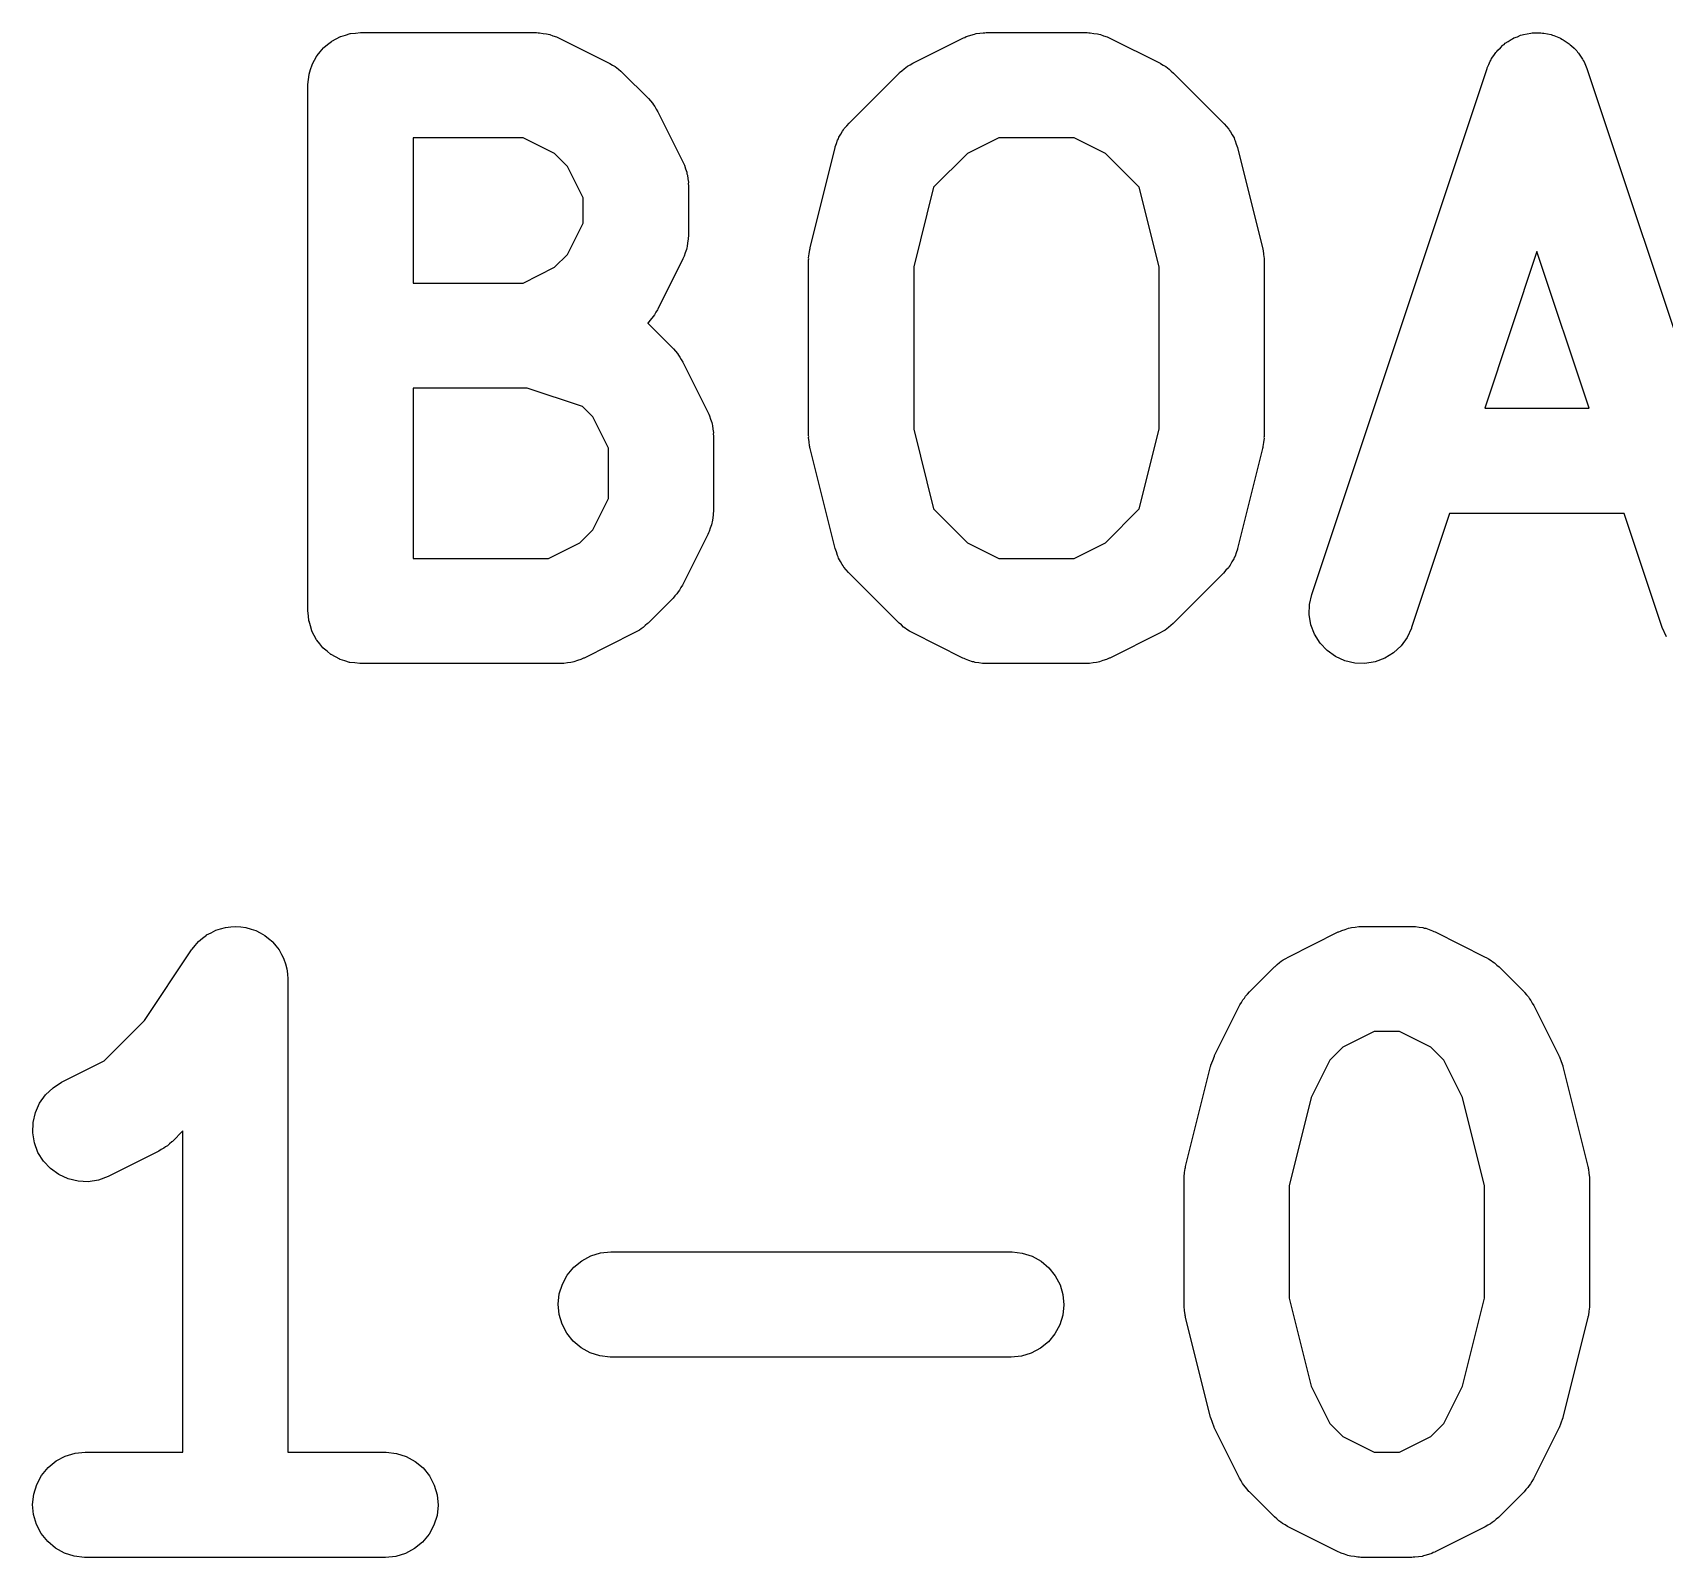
# Model space of a CAD drawing. Extents: x 0.18 to 6.66, y 0.19 to 4.01.
# Drawn here: x 6.0818 to 6.2651, y 0.1922 to 0.3634 of the extents above; entities that cross this region are included whole.
import ezdxf

# ---------------------------------------------------------------- set-up
doc = ezdxf.new("R2010")
doc.units = 0
doc.header["$MEASUREMENT"] = 0
doc.layers.add('BLACK', color=7, linetype='CONTINUOUS')

msp = doc.modelspace()

# ---------------------------------------------------------------- linework, layer by layer
at = {"layer": 'BLACK', "linetype": 'CONTINUOUS'}
for p, q in [((6.11585, 0.362736), (6.11634, 0.362996)), ((6.11634, 0.362996), (6.11636, 0.363002)), ((6.11636, 0.363002), (6.11638, 0.363012)), ((6.11638, 0.363012), (6.11691, 0.363169)), ((6.11691, 0.363169), (6.11744, 0.36333)), ((6.11744, 0.36333), (6.11746, 0.363332)), ((6.11746, 0.363332), (6.11748, 0.363337)), ((6.11748, 0.363337), (6.11803, 0.363388)), ((6.11803, 0.363388), (6.11859, 0.363442)), ((6.11859, 0.363442), (6.13827, 0.363442)), ((6.13827, 0.363442), (6.13836, 0.363441)), ((6.13836, 0.363441), (6.13853, 0.363422)), ((6.13853, 0.363422), (6.1387, 0.363426)), ((6.1387, 0.363426), (6.1391, 0.363358)), ((6.1391, 0.363358), (6.1395, 0.363313)), ((6.1395, 0.363313), (6.13967, 0.36326)), ((6.13967, 0.36326), (6.13984, 0.363231)), ((6.13984, 0.363231), (6.14021, 0.363087)), ((6.14021, 0.363087), (6.1406, 0.362965)), ((6.18649, 0.362915), (6.18664, 0.362996)), ((6.18664, 0.362996), (6.18703, 0.363113)), ((6.18703, 0.363113), (6.18741, 0.363252)), ((6.18741, 0.363252), (6.18758, 0.363279)), ((6.18758, 0.363279), (6.18774, 0.36333)), ((6.18774, 0.36333), (6.18815, 0.363369)), ((6.18815, 0.363369), (6.18855, 0.363432)), ((6.18855, 0.363432), (6.18872, 0.363425)), ((6.18872, 0.363425), (6.18889, 0.363442)), ((6.18889, 0.363442), (6.20014, 0.363442)), ((6.20014, 0.363442), (6.20022, 0.363441)), ((6.20022, 0.363441), (6.2004, 0.363422)), ((6.2004, 0.363422), (6.20057, 0.363426)), ((6.20057, 0.363426), (6.20097, 0.363358)), ((6.20097, 0.363358), (6.20137, 0.363313)), ((6.20137, 0.363313), (6.20153, 0.36326)), ((6.20153, 0.36326), (6.20171, 0.363231)), ((6.20171, 0.363231), (6.20208, 0.363087)), ((6.20208, 0.363087), (6.20247, 0.362965)), ((6.24817, 0.362846), (6.24856, 0.362988)), ((6.24856, 0.362988), (6.24893, 0.363152)), ((6.24893, 0.363152), (6.2491, 0.363188)), ((6.2491, 0.363188), (6.24925, 0.363247)), ((6.24925, 0.363247), (6.24966, 0.363312)), ((6.24966, 0.363312), (6.25006, 0.3634)), ((6.25006, 0.3634), (6.25023, 0.363404)), ((6.25023, 0.363404), (6.25039, 0.363431)), ((6.25039, 0.363431), (6.2508, 0.363416)), ((6.2508, 0.363416), (6.25121, 0.363425)), ((6.25121, 0.363425), (6.25137, 0.363396)), ((6.25137, 0.363396), (6.25154, 0.36339)), ((6.25154, 0.36339), (6.25194, 0.363296)), ((6.25194, 0.363296), (6.25234, 0.363226)), ((6.25234, 0.363226), (6.2525, 0.363165)), ((6.2525, 0.363165), (6.25267, 0.363126)), ((6.25267, 0.363126), (6.25304, 0.362957)), ((6.11372, 0.360873), (6.11407, 0.361299)), ((6.11407, 0.361299), (6.11443, 0.361727)), ((6.11443, 0.361727), (6.11444, 0.36174)), ((6.11444, 0.36174), (6.11446, 0.361756)), ((6.11446, 0.361756), (6.11489, 0.362104)), ((6.11489, 0.362104), (6.11532, 0.362455)), ((6.11532, 0.362455), (6.11534, 0.362465)), ((6.11534, 0.362465), (6.11535, 0.362478)), ((6.11535, 0.362478), (6.11585, 0.362736)), ((6.1406, 0.362965), (6.14075, 0.362881)), ((6.14075, 0.362881), (6.14091, 0.362819)), ((6.14091, 0.362819), (6.14654, 0.360006)), ((6.18063, 0.360006), (6.18625, 0.362819)), ((6.18625, 0.362819), (6.18632, 0.362855)), ((6.18632, 0.362855), (6.18649, 0.362915)), ((6.20247, 0.362965), (6.20262, 0.362881)), ((6.20262, 0.362881), (6.20278, 0.362819)), ((6.20278, 0.362819), (6.20841, 0.360006)), ((6.24591, 0.360858), (6.24613, 0.361202)), ((6.24613, 0.361202), (6.24625, 0.361324)), ((6.24625, 0.361324), (6.24635, 0.36146)), ((6.24635, 0.36146), (6.24665, 0.361737)), ((6.24665, 0.361737), (6.24693, 0.362032)), ((6.24693, 0.362032), (6.24707, 0.362128)), ((6.24707, 0.362128), (6.24719, 0.362243)), ((6.24719, 0.362243), (6.24754, 0.362457)), ((6.24754, 0.362457), (6.24788, 0.36269)), ((6.24788, 0.36269), (6.24803, 0.362758)), ((6.24803, 0.362758), (6.24817, 0.362846)), ((6.25304, 0.362957), (6.25342, 0.362809)), ((6.25342, 0.362809), (6.25356, 0.362719)), ((6.25356, 0.362719), (6.25372, 0.362649)), ((6.25372, 0.362649), (6.25405, 0.362411)), ((6.25405, 0.362411), (6.25439, 0.362192)), ((6.25439, 0.362192), (6.25451, 0.362076)), ((6.25451, 0.362076), (6.25465, 0.361978)), ((6.25465, 0.361978), (6.25493, 0.36168)), ((6.25493, 0.36168), (6.25523, 0.361398)), ((6.25523, 0.361398), (6.25532, 0.36126)), ((6.25532, 0.36126), (6.25544, 0.361137)), ((6.11298, 0.359295), (6.11314, 0.359825)), ((6.11314, 0.359825), (6.11315, 0.359843)), ((6.11315, 0.359843), (6.11316, 0.359863)), ((6.11316, 0.359863), (6.11343, 0.360349)), ((6.11343, 0.360349), (6.11369, 0.360839)), ((6.11369, 0.360839), (6.11371, 0.360855)), ((6.11371, 0.360855), (6.11372, 0.360873)), ((6.14654, 0.360006), (6.14661, 0.359969)), ((6.14661, 0.359969), (6.14689, 0.359789)), ((6.14689, 0.359789), (6.14718, 0.359632)), ((6.14718, 0.359632), (6.14737, 0.359476)), ((6.14737, 0.359476), (6.14758, 0.359342)), ((6.14758, 0.359342), (6.14782, 0.359111)), ((6.17941, 0.359165), (6.17965, 0.359393)), ((6.17965, 0.359393), (6.17986, 0.359524)), ((6.17986, 0.359524), (6.18005, 0.359677)), ((6.18005, 0.359677), (6.18035, 0.35983)), ((6.18035, 0.35983), (6.18063, 0.360006)), ((6.20841, 0.360006), (6.20848, 0.359969)), ((6.20848, 0.359969), (6.20876, 0.359789)), ((6.20876, 0.359789), (6.20905, 0.359632)), ((6.20905, 0.359632), (6.20924, 0.359476)), ((6.20924, 0.359476), (6.20945, 0.359342)), ((6.20945, 0.359342), (6.20968, 0.359111)), ((6.22547, 0.300349), (6.24516, 0.359404)), ((6.24516, 0.359404), (6.24518, 0.359482)), ((6.24518, 0.359482), (6.24535, 0.359852)), ((6.24535, 0.359852), (6.24551, 0.360233)), ((6.24551, 0.360233), (6.2456, 0.360375)), ((6.2456, 0.360375), (6.24567, 0.360528)), ((6.24567, 0.360528), (6.24591, 0.360858)), ((6.25544, 0.361137), (6.25566, 0.36079)), ((6.25566, 0.36079), (6.25589, 0.360457)), ((6.25589, 0.360457), (6.25596, 0.360303)), ((6.25596, 0.360303), (6.25605, 0.360159)), ((6.25605, 0.360159), (6.2562, 0.359777)), ((6.2562, 0.359777), (6.25636, 0.359404)), ((6.25636, 0.359404), (6.27605, 0.300349)), ((6.11268, 0.357619), (6.11275, 0.358172)), ((6.11268, 0.357579), (6.11268, 0.357619)), ((6.11268, 0.357578), (6.11268, 0.357579)), ((6.11268, 0.357576), (6.11268, 0.357578)), ((6.11268, 0.357537), (6.11268, 0.357576)), ((6.11268, 0.298481), (6.11268, 0.357537)), ((6.11275, 0.358172), (6.1128, 0.358724)), ((6.1128, 0.358724), (6.11281, 0.358744)), ((6.11281, 0.358764), (6.11298, 0.359295)), ((6.11281, 0.358744), (6.11281, 0.358764)), ((6.14782, 0.359111), (6.14807, 0.3589)), ((6.14807, 0.3589), (6.15089, 0.356088)), ((6.17347, 0.353276), (6.17909, 0.3589)), ((6.17909, 0.3589), (6.17915, 0.358958)), ((6.17915, 0.358958), (6.17941, 0.359165)), ((6.20968, 0.359111), (6.20994, 0.3589)), ((6.20994, 0.3589), (6.21556, 0.353276)), ((6.15089, 0.356088), (6.15094, 0.356029)), ((6.15094, 0.356029), (6.15115, 0.35577)), ((6.15115, 0.35577), (6.15138, 0.355529)), ((6.15138, 0.355529), (6.15151, 0.355321)), ((6.15151, 0.355321), (6.15166, 0.355129)), ((6.15166, 0.355129), (6.15182, 0.354834)), ((6.15182, 0.354834), (6.15199, 0.354553)), ((6.15199, 0.354553), (6.1548, 0.348929)), ((6.17234, 0.351692), (6.17255, 0.352033)), ((6.17255, 0.352033), (6.17274, 0.352385)), ((6.17274, 0.352385), (6.17285, 0.352523)), ((6.17285, 0.352523), (6.17294, 0.352674)), ((6.17294, 0.352674), (6.17321, 0.352967)), ((6.17321, 0.352967), (6.17347, 0.353276)), ((6.21556, 0.353276), (6.21562, 0.353217)), ((6.21562, 0.353217), (6.21587, 0.352905)), ((6.21587, 0.352905), (6.21614, 0.352608)), ((6.21614, 0.352608), (6.21623, 0.352455)), ((6.21623, 0.352455), (6.21634, 0.352316)), ((6.21634, 0.352316), (6.21653, 0.351962)), ((6.12449, 0.351631), (6.12449, 0.335321)), ((6.13688, 0.351631), (6.12449, 0.351631)), ((6.1404, 0.349871), (6.13688, 0.351631)), ((6.1691, 0.339284), (6.17191, 0.350532)), ((6.17191, 0.350532), (6.17193, 0.350612)), ((6.17193, 0.350612), (6.17207, 0.350986)), ((6.17207, 0.350986), (6.17219, 0.35137)), ((6.17219, 0.35137), (6.17228, 0.351526)), ((6.17228, 0.351526), (6.17234, 0.351692)), ((6.19029, 0.351631), (6.18677, 0.349871)), ((6.19875, 0.351631), (6.19029, 0.351631)), ((6.20227, 0.349871), (6.19875, 0.351631)), ((6.21653, 0.351962), (6.21673, 0.351618)), ((6.21673, 0.351618), (6.21679, 0.351451)), ((6.21679, 0.351451), (6.21687, 0.351293)), ((6.21687, 0.351293), (6.21698, 0.350909)), ((6.21698, 0.350909), (6.21712, 0.350532)), ((6.21712, 0.350532), (6.21993, 0.339284)), ((6.14186, 0.348414), (6.1404, 0.349871)), ((6.14362, 0.344894), (6.14186, 0.348414)), ((6.1548, 0.348929), (6.15484, 0.348855)), ((6.15484, 0.348855), (6.1549, 0.348692)), ((6.1549, 0.348692), (6.15498, 0.348538)), ((6.15498, 0.348538), (6.1551, 0.348152)), ((6.18677, 0.349871), (6.18298, 0.346081)), ((6.20606, 0.346081), (6.20227, 0.349871)), ((6.1551, 0.348152), (6.15524, 0.347773)), ((6.15524, 0.347773), (6.15526, 0.347601)), ((6.15526, 0.347601), (6.15531, 0.347435)), ((6.15531, 0.347435), (6.15535, 0.347033)), ((6.15535, 0.347033), (6.15542, 0.346635)), ((6.15542, 0.346635), (6.15541, 0.346461)), ((6.14362, 0.342058), (6.14362, 0.344894)), ((6.15541, 0.346461), (6.15543, 0.346288)), ((6.15543, 0.346288), (6.15543, 0.340664)), ((6.18298, 0.346081), (6.18074, 0.337125)), ((6.2083, 0.337125), (6.20606, 0.346081)), ((6.14186, 0.338538), (6.14362, 0.342058)), ((6.15525, 0.33927), (6.15522, 0.339099)), ((6.1553, 0.339436), (6.15525, 0.33927)), ((6.15534, 0.339837), (6.1553, 0.339436)), ((6.15541, 0.340235), (6.15534, 0.339837)), ((6.15543, 0.340581), (6.15541, 0.340409)), ((6.15541, 0.340409), (6.15541, 0.340235)), ((6.15543, 0.340664), (6.15543, 0.340581)), ((6.16905, 0.339079), (6.16909, 0.33918)), ((6.16909, 0.33918), (6.1691, 0.339284)), ((6.21993, 0.339284), (6.21995, 0.339204)), ((6.21995, 0.339204), (6.21996, 0.339099)), ((6.1404, 0.337081), (6.14186, 0.338538)), ((6.1548, 0.338023), (6.15199, 0.332398)), ((6.15487, 0.338185), (6.1548, 0.338023)), ((6.15495, 0.338337), (6.15487, 0.338185)), ((6.15507, 0.338722), (6.15495, 0.338337)), ((6.15522, 0.339099), (6.15507, 0.338722)), ((6.16893, 0.338144), (6.169, 0.33861)), ((6.16894, 0.338039), (6.16893, 0.338144)), ((6.16893, 0.337934), (6.16894, 0.338039)), ((6.16893, 0.337852), (6.16893, 0.337934)), ((6.16893, 0.318166), (6.16893, 0.337852)), ((6.169, 0.33861), (6.16905, 0.339079)), ((6.21996, 0.339099), (6.21999, 0.338999)), ((6.21999, 0.338999), (6.22004, 0.338529)), ((6.22004, 0.338529), (6.2201, 0.338061)), ((6.2201, 0.338061), (6.2201, 0.337956)), ((6.2201, 0.337956), (6.22011, 0.337852)), ((6.22011, 0.337852), (6.22011, 0.318166)), ((6.25076, 0.338862), (6.24489, 0.32126)), ((6.25663, 0.32126), (6.25076, 0.338862)), ((6.13688, 0.335321), (6.1404, 0.337081)), ((6.18074, 0.337125), (6.18074, 0.318893)), ((6.2083, 0.318893), (6.2083, 0.337125)), ((6.12449, 0.335321), (6.13688, 0.335321)), ((6.15177, 0.332047), (6.15162, 0.331754)), ((6.15195, 0.332325), (6.15177, 0.332047)), ((6.15199, 0.332398), (6.15195, 0.332325)), ((6.15089, 0.330864), (6.15084, 0.330817)), ((6.15084, 0.330817), (6.15089, 0.330779)), ((6.1511, 0.33112), (6.15089, 0.330864)), ((6.15089, 0.330779), (6.1537, 0.327967)), ((6.15133, 0.331358), (6.1511, 0.33112)), ((6.15146, 0.331564), (6.15133, 0.331358)), ((6.15162, 0.331754), (6.15146, 0.331564)), ((6.1537, 0.327967), (6.15376, 0.327908)), ((6.15376, 0.327908), (6.15396, 0.327649)), ((6.15396, 0.327649), (6.15419, 0.327407)), ((6.15419, 0.327407), (6.15432, 0.327199)), ((6.15432, 0.327199), (6.15447, 0.327007)), ((6.15447, 0.327007), (6.15463, 0.326713)), ((6.15463, 0.326713), (6.1548, 0.326432)), ((6.1548, 0.326432), (6.15762, 0.320807)), ((6.12449, 0.32351), (6.12449, 0.304387)), ((6.13731, 0.32351), (6.12449, 0.32351)), ((6.14352, 0.321441), (6.13731, 0.32351)), ((6.14467, 0.320293), (6.14352, 0.321441)), ((6.24489, 0.32126), (6.25663, 0.32126)), ((6.14643, 0.316772), (6.14467, 0.320293)), ((6.15762, 0.320807), (6.15765, 0.320734)), ((6.15765, 0.320734), (6.15771, 0.320571)), ((6.15771, 0.320571), (6.15779, 0.320417)), ((6.15779, 0.320417), (6.15791, 0.32003)), ((6.15791, 0.32003), (6.15805, 0.319652)), ((6.15805, 0.319652), (6.15808, 0.31948)), ((6.15808, 0.31948), (6.15813, 0.319314)), ((6.15813, 0.319314), (6.15817, 0.318912)), ((6.15817, 0.318912), (6.15823, 0.318513)), ((6.15823, 0.318513), (6.15822, 0.31834)), ((6.15822, 0.31834), (6.15824, 0.318166)), ((6.15824, 0.318166), (6.15824, 0.30973)), ((6.16894, 0.318062), (6.16893, 0.318166)), ((6.16893, 0.317957), (6.16894, 0.318062)), ((6.16899, 0.317489), (6.16893, 0.317957)), ((6.16904, 0.317019), (6.16899, 0.317489)), ((6.18074, 0.318893), (6.18298, 0.309937)), ((6.20606, 0.309937), (6.2083, 0.318893)), ((6.22003, 0.317408), (6.21998, 0.316939)), ((6.2201, 0.317874), (6.22003, 0.317408)), ((6.22011, 0.318084), (6.22009, 0.317979)), ((6.22009, 0.317979), (6.2201, 0.317874)), ((6.22011, 0.318166), (6.22011, 0.318084)), ((6.14643, 0.311124), (6.14643, 0.316772)), ((6.16907, 0.316919), (6.16904, 0.317019)), ((6.16908, 0.316814), (6.16907, 0.316919)), ((6.1691, 0.316734), (6.16908, 0.316814)), ((6.17191, 0.305486), (6.1691, 0.316734)), ((6.21993, 0.316734), (6.21712, 0.305486)), ((6.21995, 0.316838), (6.21993, 0.316734)), ((6.21998, 0.316939), (6.21995, 0.316838)), ((6.14467, 0.307604), (6.14643, 0.311124)), ((6.18298, 0.309937), (6.18677, 0.306147)), ((6.20227, 0.306147), (6.20606, 0.309937)), ((6.15803, 0.308165), (6.15788, 0.307789)), ((6.15806, 0.308336), (6.15803, 0.308165)), ((6.15811, 0.308502), (6.15806, 0.308336)), ((6.15816, 0.308903), (6.15811, 0.308502)), ((6.15822, 0.309301), (6.15816, 0.308903)), ((6.15824, 0.309648), (6.15822, 0.309475)), ((6.15822, 0.309475), (6.15822, 0.309301)), ((6.15824, 0.30973), (6.15824, 0.309648)), ((6.24095, 0.309449), (6.23668, 0.296614)), ((6.26056, 0.309449), (6.24095, 0.309449)), ((6.26484, 0.296614), (6.26056, 0.309449)), ((6.14321, 0.306147), (6.14467, 0.307604)), ((6.15762, 0.307089), (6.1548, 0.301465)), ((6.15768, 0.307251), (6.15762, 0.307089)), ((6.15776, 0.307404), (6.15768, 0.307251)), ((6.15788, 0.307789), (6.15776, 0.307404)), ((6.12449, 0.304387), (6.13969, 0.304387)), ((6.13969, 0.304387), (6.14321, 0.306147)), ((6.17205, 0.305109), (6.17191, 0.305486)), ((6.17216, 0.304725), (6.17205, 0.305109)), ((6.17224, 0.304567), (6.17216, 0.304725)), ((6.1723, 0.3044), (6.17224, 0.304567)), ((6.17251, 0.304056), (6.1723, 0.3044)), ((6.18677, 0.306147), (6.19029, 0.304387)), ((6.19029, 0.304387), (6.19875, 0.304387)), ((6.19875, 0.304387), (6.20227, 0.306147)), ((6.2167, 0.304326), (6.21649, 0.303985)), ((6.21676, 0.304492), (6.2167, 0.304326)), ((6.21684, 0.304648), (6.21676, 0.304492)), ((6.21696, 0.305031), (6.21684, 0.304648)), ((6.2171, 0.305406), (6.21696, 0.305031)), ((6.21712, 0.305486), (6.2171, 0.305406)), ((6.17269, 0.303702), (6.17251, 0.304056)), ((6.1728, 0.303563), (6.17269, 0.303702)), ((6.17289, 0.30341), (6.1728, 0.303563)), ((6.17316, 0.303113), (6.17289, 0.30341)), ((6.17341, 0.302801), (6.17316, 0.303113)), ((6.17347, 0.302742), (6.17341, 0.302801)), ((6.17909, 0.297118), (6.17347, 0.302742)), ((6.21556, 0.302742), (6.20994, 0.297118)), ((6.21582, 0.303051), (6.21556, 0.302742)), ((6.21609, 0.303344), (6.21582, 0.303051)), ((6.21618, 0.303496), (6.21609, 0.303344)), ((6.2163, 0.303633), (6.21618, 0.303496)), ((6.21649, 0.303985), (6.2163, 0.303633)), ((6.15443, 0.300821), (6.15427, 0.30063)), ((6.15459, 0.301113), (6.15443, 0.300821)), ((6.15477, 0.301391), (6.15459, 0.301113)), ((6.1548, 0.301465), (6.15477, 0.301391)), ((6.1537, 0.29993), (6.15089, 0.297118)), ((6.15391, 0.300186), (6.1537, 0.29993)), ((6.15414, 0.300424), (6.15391, 0.300186)), ((6.15427, 0.30063), (6.15414, 0.300424)), ((6.22518, 0.298073), (6.22522, 0.299225)), ((6.22522, 0.299225), (6.22547, 0.300349)), ((6.11274, 0.297928), (6.11268, 0.298481)), ((6.11279, 0.297375), (6.11274, 0.297928)), ((6.11279, 0.297355), (6.11279, 0.297375)), ((6.1128, 0.297334), (6.11279, 0.297355)), ((6.11296, 0.296803), (6.1128, 0.297334)), ((6.15083, 0.29706), (6.15057, 0.296853)), ((6.15089, 0.297118), (6.15083, 0.29706)), ((6.17935, 0.296907), (6.17909, 0.297118)), ((6.20988, 0.29706), (6.20962, 0.296853)), ((6.20994, 0.297118), (6.20988, 0.29706)), ((6.22537, 0.296937), (6.22518, 0.298073)), ((6.11311, 0.296269), (6.11296, 0.296803)), ((6.11312, 0.296251), (6.11311, 0.296269)), ((6.11313, 0.296231), (6.11312, 0.296251)), ((6.11339, 0.295741), (6.11313, 0.296231)), ((6.11365, 0.295248), (6.11339, 0.295741)), ((6.11366, 0.295232), (6.11365, 0.295248)), ((6.11367, 0.295213), (6.11366, 0.295232)), ((6.11402, 0.294783), (6.11367, 0.295213)), ((6.14935, 0.296012), (6.14373, 0.293199)), ((6.14963, 0.296188), (6.14935, 0.296012)), ((6.14993, 0.296341), (6.14963, 0.296188)), ((6.15012, 0.296494), (6.14993, 0.296341)), ((6.15033, 0.296625), (6.15012, 0.296494)), ((6.15057, 0.296853), (6.15033, 0.296625)), ((6.17959, 0.296676), (6.17935, 0.296907)), ((6.17979, 0.296542), (6.17959, 0.296676)), ((6.17998, 0.296386), (6.17979, 0.296542)), ((6.18027, 0.296229), (6.17998, 0.296386)), ((6.18055, 0.296049), (6.18027, 0.296229)), ((6.18063, 0.296012), (6.18055, 0.296049)), ((6.18625, 0.293199), (6.18063, 0.296012)), ((6.20841, 0.296012), (6.20278, 0.293199)), ((6.20869, 0.296188), (6.20841, 0.296012)), ((6.20898, 0.296341), (6.20869, 0.296188)), ((6.20917, 0.296494), (6.20898, 0.296341)), ((6.20938, 0.296625), (6.20917, 0.296494)), ((6.20962, 0.296853), (6.20938, 0.296625)), ((6.22578, 0.295859), (6.22537, 0.296937)), ((6.22639, 0.294881), (6.22578, 0.295859)), ((6.23617, 0.29549), (6.23549, 0.294558)), ((6.23665, 0.296536), (6.23617, 0.29549)), ((6.23668, 0.296614), (6.23665, 0.296536)), ((6.26531, 0.295561), (6.26484, 0.296614)), ((6.11437, 0.29435), (6.11402, 0.294783)), ((6.11438, 0.294336), (6.11437, 0.29435)), ((6.1144, 0.29432), (6.11438, 0.294336)), ((6.11483, 0.293966), (6.1144, 0.29432)), ((6.11525, 0.293609), (6.11483, 0.293966)), ((6.11527, 0.293599), (6.11525, 0.293609)), ((6.11529, 0.293586), (6.11527, 0.293599)), ((6.11578, 0.293321), (6.11529, 0.293586)), ((6.11626, 0.293054), (6.11578, 0.293321)), ((6.22718, 0.29404), (6.22639, 0.294881)), ((6.22812, 0.293369), (6.22718, 0.29404)), ((6.22917, 0.292892), (6.22812, 0.293369)), ((6.23464, 0.293775), (6.23366, 0.293172)), ((6.23549, 0.294558), (6.23464, 0.293775)), ((6.11628, 0.293047), (6.11626, 0.293054)), ((6.1163, 0.293037), (6.11628, 0.293047)), ((6.11683, 0.292873), (6.1163, 0.293037)), ((6.11736, 0.292705), (6.11683, 0.292873)), ((6.11738, 0.292703), (6.11736, 0.292705)), ((6.1174, 0.292697), (6.11738, 0.292703)), ((6.11795, 0.292639), (6.1174, 0.292697)), ((6.11851, 0.292577), (6.11795, 0.292639)), ((6.11855, 0.292576), (6.11851, 0.292577)), ((6.11859, 0.292576), (6.11855, 0.292576)), ((6.11855, 0.292576), (6.11855, 0.292576)), ((6.11855, 0.292576), (6.11855, 0.292576)), ((6.14109, 0.292576), (6.11859, 0.292576)), ((6.14126, 0.292593), (6.14109, 0.292576)), ((6.14143, 0.292586), (6.14126, 0.292593)), ((6.14183, 0.292649), (6.14143, 0.292586)), ((6.14223, 0.292688), (6.14183, 0.292649)), ((6.1424, 0.292739), (6.14223, 0.292688)), ((6.14257, 0.292766), (6.1424, 0.292739)), ((6.14295, 0.292905), (6.14257, 0.292766)), ((6.14334, 0.293022), (6.14295, 0.292905)), ((6.14349, 0.293103), (6.14334, 0.293022)), ((6.14365, 0.293163), (6.14349, 0.293103)), ((6.14373, 0.293199), (6.14365, 0.293163)), ((6.18641, 0.293137), (6.18625, 0.293199)), ((6.18657, 0.293054), (6.18641, 0.293137)), ((6.18695, 0.292931), (6.18657, 0.293054)), ((6.18733, 0.292787), (6.18695, 0.292931)), ((6.1875, 0.292758), (6.18733, 0.292787)), ((6.18766, 0.292705), (6.1875, 0.292758)), ((6.18807, 0.29266), (6.18766, 0.292705)), ((6.18846, 0.292592), (6.18807, 0.29266)), ((6.18864, 0.292596), (6.18846, 0.292592)), ((6.18881, 0.292577), (6.18864, 0.292596)), ((6.18889, 0.292576), (6.18881, 0.292577)), ((6.20014, 0.292576), (6.18889, 0.292576)), ((6.20031, 0.292593), (6.20014, 0.292576)), ((6.20049, 0.292586), (6.20031, 0.292593)), ((6.20089, 0.292649), (6.20049, 0.292586)), ((6.20129, 0.292688), (6.20089, 0.292649)), ((6.20145, 0.292739), (6.20129, 0.292688)), ((6.20163, 0.292766), (6.20145, 0.292739)), ((6.202, 0.292905), (6.20163, 0.292766)), ((6.20239, 0.293022), (6.202, 0.292905)), ((6.20254, 0.293103), (6.20239, 0.293022)), ((6.20271, 0.293163), (6.20254, 0.293103)), ((6.20278, 0.293199), (6.20271, 0.293163)), ((6.23029, 0.292628), (6.22917, 0.292892)), ((6.23144, 0.292587), (6.23029, 0.292628)), ((6.23258, 0.292771), (6.23144, 0.292587)), ((6.23366, 0.293172), (6.23258, 0.292771)), ((6.1013, 0.262089), (6.1018, 0.262348)), ((6.1018, 0.262348), (6.10232, 0.262618)), ((6.10232, 0.262622), (6.10287, 0.262782)), ((6.10232, 0.26262), (6.10232, 0.262622)), ((6.10232, 0.262618), (6.10232, 0.26262)), ((6.10287, 0.262782), (6.10342, 0.262944)), ((6.10342, 0.262944), (6.10343, 0.262944)), ((6.10343, 0.262946), (6.104, 0.262996)), ((6.10343, 0.262944), (6.10343, 0.262946)), ((6.104, 0.262996), (6.10457, 0.263048)), ((6.10457, 0.263048), (6.10458, 0.263048)), ((6.10457, 0.263048), (6.10457, 0.263048)), ((6.10458, 0.263048), (6.10515, 0.262987)), ((6.10515, 0.262987), (6.10572, 0.262928)), ((6.10572, 0.262928), (6.10572, 0.262926)), ((6.10572, 0.262926), (6.10572, 0.262926)), ((6.10572, 0.262926), (6.10629, 0.262751)), ((6.10629, 0.262751), (6.10682, 0.262587)), ((6.10682, 0.262587), (6.10682, 0.262585)), ((6.10682, 0.262585), (6.10682, 0.262583)), ((6.10682, 0.262583), (6.10732, 0.262312)), ((6.10732, 0.262312), (6.10783, 0.262039)), ((6.22281, 0.259613), (6.22843, 0.262425)), ((6.22843, 0.262425), (6.22851, 0.262461)), ((6.22851, 0.262461), (6.22867, 0.262521)), ((6.22867, 0.262521), (6.22882, 0.262603)), ((6.22882, 0.262603), (6.22921, 0.26272)), ((6.22921, 0.26272), (6.22959, 0.262859)), ((6.22959, 0.262859), (6.22976, 0.262886)), ((6.22976, 0.262886), (6.22993, 0.262936)), ((6.22993, 0.262936), (6.23033, 0.262975)), ((6.23033, 0.262975), (6.23073, 0.263038)), ((6.23073, 0.263038), (6.2309, 0.263031)), ((6.2309, 0.263031), (6.23107, 0.263048)), ((6.23107, 0.263048), (6.2367, 0.263048)), ((6.2367, 0.263048), (6.23678, 0.263048)), ((6.23678, 0.263048), (6.23695, 0.263028)), ((6.23695, 0.263028), (6.23713, 0.263033)), ((6.23713, 0.263033), (6.23753, 0.262964)), ((6.23753, 0.262964), (6.23793, 0.262919)), ((6.23793, 0.262919), (6.23809, 0.262867)), ((6.23809, 0.262867), (6.23826, 0.262837)), ((6.23826, 0.262837), (6.23864, 0.262693)), ((6.23864, 0.262693), (6.23902, 0.262571)), ((6.23902, 0.262571), (6.23918, 0.262487)), ((6.23918, 0.262487), (6.23934, 0.262425)), ((6.23934, 0.262425), (6.24496, 0.259613)), ((6.09431, 0.252469), (6.09961, 0.260419)), ((6.09961, 0.260419), (6.09965, 0.260478)), ((6.09965, 0.260479), (6.09966, 0.26048)), ((6.09965, 0.260478), (6.09965, 0.260479)), ((6.09966, 0.260487), (6.10001, 0.260908)), ((6.09966, 0.26048), (6.09966, 0.260487)), ((6.10001, 0.260908), (6.1004, 0.261362)), ((6.1004, 0.261369), (6.10084, 0.261716)), ((6.1004, 0.261365), (6.1004, 0.261369)), ((6.1004, 0.261362), (6.1004, 0.261365)), ((6.10084, 0.261716), (6.10129, 0.262084)), ((6.10129, 0.262084), (6.1013, 0.262087)), ((6.1013, 0.262087), (6.1013, 0.262089)), ((6.10783, 0.262039), (6.10783, 0.262036)), ((6.10783, 0.262036), (6.10784, 0.262034)), ((6.10784, 0.262034), (6.10826, 0.26168)), ((6.10826, 0.26168), (6.10872, 0.261304)), ((6.10872, 0.261304), (6.10872, 0.2613)), ((6.10872, 0.2613), (6.10872, 0.261297)), ((6.10872, 0.261297), (6.10907, 0.260866)), ((6.10907, 0.260866), (6.10945, 0.260411)), ((6.10945, 0.260411), (6.10945, 0.260407)), ((6.10945, 0.260407), (6.10945, 0.260403)), ((6.10945, 0.260403), (6.10971, 0.259906)), ((6.10971, 0.259906), (6.10999, 0.259393)), ((6.10999, 0.259393), (6.10999, 0.259389)), ((6.10999, 0.259389), (6.10999, 0.259385)), ((6.10999, 0.259385), (6.11015, 0.258839)), ((6.11015, 0.258839), (6.11032, 0.25829)), ((6.21846, 0.255694), (6.22127, 0.258507)), ((6.22127, 0.258507), (6.22133, 0.258564)), ((6.22133, 0.258564), (6.22159, 0.258771)), ((6.22159, 0.258771), (6.22183, 0.258999)), ((6.22183, 0.258999), (6.22204, 0.25913)), ((6.22204, 0.25913), (6.22223, 0.259283)), ((6.22223, 0.259283), (6.22253, 0.259436)), ((6.22253, 0.259436), (6.22281, 0.259613)), ((6.24496, 0.259613), (6.24504, 0.259575)), ((6.24504, 0.259575), (6.24532, 0.259395)), ((6.24532, 0.259395), (6.24561, 0.259238)), ((6.24561, 0.259238), (6.2458, 0.259082)), ((6.2458, 0.259082), (6.246, 0.258948)), ((6.246, 0.258948), (6.24624, 0.258717)), ((6.24624, 0.258717), (6.2465, 0.258507)), ((6.2465, 0.258507), (6.24931, 0.255694)), ((6.11032, 0.25829), (6.11032, 0.258285)), ((6.11032, 0.258285), (6.11032, 0.258281)), ((6.11032, 0.258281), (6.11038, 0.257708)), ((6.11038, 0.257708), (6.11043, 0.257143)), ((6.11043, 0.257143), (6.11043, 0.203993)), ((6.21773, 0.254804), (6.21789, 0.254994)), ((6.21789, 0.254994), (6.21802, 0.2552)), ((6.21802, 0.2552), (6.21825, 0.255438)), ((6.21825, 0.255438), (6.21846, 0.255694)), ((6.24931, 0.255694), (6.24937, 0.255636)), ((6.24937, 0.255636), (6.24958, 0.255376)), ((6.24958, 0.255376), (6.2498, 0.255135)), ((6.2498, 0.255135), (6.24993, 0.254927)), ((6.24993, 0.254927), (6.25009, 0.254735)), ((6.21454, 0.248535), (6.21736, 0.25416)), ((6.21736, 0.25416), (6.21739, 0.254233)), ((6.21739, 0.254233), (6.21757, 0.254511)), ((6.21757, 0.254511), (6.21773, 0.254804)), ((6.25009, 0.254735), (6.25024, 0.254441)), ((6.25024, 0.254441), (6.25042, 0.25416)), ((6.25042, 0.25416), (6.25323, 0.248535)), ((6.08978, 0.247936), (6.09431, 0.252469)), ((6.23247, 0.251237), (6.22895, 0.249477)), ((6.2353, 0.251237), (6.23247, 0.251237)), ((6.23882, 0.249477), (6.2353, 0.251237)), ((6.22895, 0.249477), (6.22749, 0.24802)), ((6.24028, 0.24802), (6.23882, 0.249477)), ((6.08501, 0.245552), (6.08978, 0.247936)), ((6.21413, 0.247459), (6.21433, 0.247973)), ((6.21433, 0.247973), (6.21452, 0.248486)), ((6.21452, 0.248486), (6.21453, 0.24851)), ((6.21453, 0.24851), (6.21454, 0.248535)), ((6.22749, 0.24802), (6.2254, 0.243833)), ((6.24238, 0.243833), (6.24028, 0.24802)), ((6.25323, 0.248535), (6.25327, 0.248461)), ((6.25327, 0.248461), (6.25327, 0.248436)), ((6.25327, 0.248436), (6.25329, 0.248412)), ((6.25329, 0.248412), (6.25347, 0.247894)), ((6.25347, 0.247894), (6.25366, 0.247379)), ((6.21128, 0.236078), (6.2141, 0.247327)), ((6.2141, 0.247327), (6.21412, 0.247406)), ((6.21412, 0.247406), (6.21413, 0.247432)), ((6.21413, 0.247432), (6.21413, 0.247459)), ((6.25366, 0.247379), (6.25367, 0.247352)), ((6.25367, 0.247352), (6.25368, 0.247327)), ((6.25368, 0.247327), (6.25649, 0.236078)), ((6.08253, 0.243208), (6.0832, 0.244147)), ((6.0832, 0.244147), (6.08404, 0.244938)), ((6.08404, 0.244938), (6.08501, 0.245552)), ((6.2254, 0.243833), (6.22292, 0.233919)), ((6.24485, 0.233919), (6.24238, 0.243833)), ((6.0818, 0.241034), (6.08206, 0.242157)), ((6.08206, 0.242157), (6.08253, 0.243208)), ((6.08176, 0.239882), (6.0818, 0.241034)), ((6.08195, 0.238745), (6.08176, 0.239882)), ((6.08235, 0.237666), (6.08195, 0.238745)), ((6.0969, 0.238414), (6.09669, 0.238283)), ((6.09714, 0.238641), (6.0969, 0.238414)), ((6.0974, 0.238848), (6.09714, 0.238641)), ((6.09745, 0.238906), (6.0974, 0.238848)), ((6.09862, 0.240074), (6.09745, 0.238906)), ((6.09862, 0.203993), (6.09862, 0.240074)), ((6.08296, 0.236686), (6.08235, 0.237666)), ((6.08375, 0.235843), (6.08296, 0.236686)), ((6.09592, 0.2378), (6.0903, 0.234988)), ((6.0962, 0.237977), (6.09592, 0.2378)), ((6.0965, 0.238129), (6.0962, 0.237977)), ((6.09669, 0.238283), (6.0965, 0.238129)), ((6.08468, 0.235168), (6.08375, 0.235843)), ((6.08573, 0.234687), (6.08468, 0.235168)), ((6.08685, 0.23442), (6.08573, 0.234687)), ((6.09022, 0.234952), (6.08914, 0.234554)), ((6.0903, 0.234988), (6.09022, 0.234952)), ((6.21111, 0.234728), (6.21112, 0.234833)), ((6.21111, 0.234646), (6.21111, 0.234728)), ((6.21112, 0.234938), (6.21118, 0.235404)), ((6.21112, 0.234833), (6.21112, 0.234938)), ((6.21118, 0.235404), (6.21124, 0.235874)), ((6.21124, 0.235874), (6.21127, 0.235974)), ((6.21127, 0.235974), (6.21128, 0.236078)), ((6.25649, 0.236078), (6.25651, 0.235998)), ((6.25651, 0.235998), (6.25652, 0.235893)), ((6.25652, 0.235893), (6.25655, 0.235793)), ((6.25655, 0.235793), (6.2566, 0.235323)), ((6.2566, 0.235323), (6.25666, 0.234855)), ((6.25666, 0.234855), (6.25665, 0.234751)), ((6.25665, 0.234751), (6.25666, 0.234646)), ((6.088, 0.234375), (6.08685, 0.23442)), ((6.08914, 0.234554), (6.088, 0.234375)), ((6.21111, 0.220585), (6.21111, 0.234646)), ((6.22292, 0.233919), (6.22292, 0.221312)), ((6.24485, 0.221312), (6.24485, 0.233919)), ((6.25666, 0.234646), (6.25666, 0.220585)), ((6.14255, 0.224775), (6.14344, 0.225504)), ((6.14344, 0.225504), (6.14446, 0.226045)), ((6.14446, 0.226045), (6.14556, 0.226378)), ((6.14556, 0.226378), (6.14671, 0.22649)), ((6.14671, 0.22649), (6.1917, 0.22649)), ((6.1917, 0.22649), (6.19179, 0.22649)), ((6.19179, 0.22649), (6.19293, 0.226361)), ((6.19293, 0.226361), (6.19403, 0.226013)), ((6.19403, 0.226013), (6.19504, 0.225458)), ((6.14127, 0.222873), (6.14181, 0.223887)), ((6.14181, 0.223887), (6.14255, 0.224775)), ((6.19504, 0.225458), (6.19592, 0.224717)), ((6.19592, 0.224717), (6.19665, 0.223819)), ((6.19665, 0.223819), (6.19718, 0.222797)), ((6.14092, 0.221772), (6.14127, 0.222873)), ((6.19718, 0.222797), (6.19751, 0.221692)), ((6.1408, 0.220626), (6.14092, 0.221772)), ((6.14091, 0.219478), (6.1408, 0.220626)), ((6.19761, 0.220544), (6.19749, 0.219397)), ((6.19751, 0.221692), (6.19761, 0.220544)), ((6.21112, 0.22048), (6.21111, 0.220585)), ((6.21111, 0.220375), (6.21112, 0.22048)), ((6.21117, 0.219908), (6.21111, 0.220375)), ((6.22292, 0.221312), (6.2254, 0.211398)), ((6.24238, 0.211398), (6.24485, 0.221312)), ((6.25666, 0.220293), (6.25659, 0.219826)), ((6.25666, 0.220503), (6.25665, 0.220398)), ((6.25665, 0.220398), (6.25666, 0.220293)), ((6.25666, 0.220585), (6.25666, 0.220503)), ((6.14123, 0.218373), (6.14091, 0.219478)), ((6.14177, 0.217351), (6.14123, 0.218373)), ((6.19715, 0.218296), (6.1966, 0.217283)), ((6.19749, 0.219397), (6.19715, 0.218296)), ((6.21122, 0.219438), (6.21117, 0.219908)), ((6.21125, 0.219337), (6.21122, 0.219438)), ((6.21126, 0.219233), (6.21125, 0.219337)), ((6.21128, 0.219153), (6.21126, 0.219233)), ((6.2141, 0.207904), (6.21128, 0.219153)), ((6.25649, 0.219153), (6.25368, 0.207904)), ((6.2565, 0.219257), (6.25649, 0.219153)), ((6.25654, 0.219357), (6.2565, 0.219257)), ((6.25659, 0.219826), (6.25654, 0.219357)), ((6.14249, 0.216453), (6.14177, 0.217351)), ((6.14337, 0.215712), (6.14249, 0.216453)), ((6.19587, 0.216395), (6.19497, 0.215666)), ((6.1966, 0.217283), (6.19587, 0.216395)), ((6.14438, 0.215157), (6.14337, 0.215712)), ((6.14548, 0.214809), (6.14438, 0.215157)), ((6.14663, 0.21468), (6.14548, 0.214809)), ((6.14671, 0.214679), (6.14663, 0.21468)), ((6.1917, 0.214679), (6.14671, 0.214679)), ((6.19285, 0.214792), (6.1917, 0.214679)), ((6.19395, 0.215125), (6.19285, 0.214792)), ((6.19497, 0.215666), (6.19395, 0.215125)), ((6.2254, 0.211398), (6.22749, 0.20721)), ((6.24028, 0.20721), (6.24238, 0.211398)), ((6.21411, 0.207878), (6.2141, 0.207904)), ((6.21411, 0.207851), (6.21411, 0.207878)), ((6.2143, 0.207334), (6.21411, 0.207851)), ((6.21448, 0.206819), (6.2143, 0.207334)), ((6.22749, 0.20721), (6.22895, 0.205753)), ((6.23882, 0.205753), (6.24028, 0.20721)), ((6.25344, 0.207257), (6.25325, 0.206744)), ((6.25364, 0.207772), (6.25344, 0.207257)), ((6.25365, 0.207799), (6.25364, 0.207772)), ((6.25366, 0.207824), (6.25365, 0.207799)), ((6.25368, 0.207904), (6.25366, 0.207824)), ((6.2145, 0.206795), (6.21448, 0.206819)), ((6.21451, 0.206769), (6.2145, 0.206795)), ((6.21454, 0.206695), (6.21451, 0.206769)), ((6.21736, 0.201071), (6.21454, 0.206695)), ((6.22895, 0.205753), (6.23247, 0.203993)), ((6.2353, 0.203993), (6.23882, 0.205753)), ((6.25323, 0.206695), (6.25042, 0.201071)), ((6.25324, 0.206721), (6.25323, 0.206695)), ((6.25325, 0.206744), (6.25324, 0.206721)), ((6.08439, 0.203007), (6.0854, 0.203548)), ((6.0854, 0.203548), (6.08651, 0.203881)), ((6.08651, 0.203881), (6.08765, 0.203993)), ((6.08765, 0.203993), (6.09862, 0.203993)), ((6.11043, 0.203993), (6.1214, 0.203993)), ((6.1214, 0.203993), (6.12148, 0.203993)), ((6.12148, 0.203993), (6.12263, 0.203864)), ((6.12263, 0.203864), (6.12373, 0.203516)), ((6.12373, 0.203516), (6.12474, 0.20296)), ((6.23247, 0.203993), (6.2353, 0.203993)), ((6.08276, 0.20139), (6.08349, 0.202278)), ((6.08349, 0.202278), (6.08439, 0.203007)), ((6.12474, 0.20296), (6.12562, 0.20222)), ((6.12562, 0.20222), (6.12634, 0.201321)), ((6.08187, 0.199275), (6.08221, 0.200376)), ((6.08221, 0.200376), (6.08276, 0.20139)), ((6.12634, 0.201321), (6.12688, 0.2003)), ((6.12688, 0.2003), (6.1272, 0.199194)), ((6.21753, 0.20079), (6.21736, 0.201071)), ((6.21768, 0.200496), (6.21753, 0.20079)), ((6.21784, 0.200303), (6.21768, 0.200496)), ((6.21797, 0.200095), (6.21784, 0.200303)), ((6.2182, 0.199854), (6.21797, 0.200095)), ((6.2184, 0.199595), (6.2182, 0.199854)), ((6.24975, 0.200031), (6.24952, 0.199793)), ((6.24989, 0.200237), (6.24975, 0.200031)), ((6.25004, 0.200427), (6.24989, 0.200237)), ((6.2502, 0.200719), (6.25004, 0.200427)), ((6.25038, 0.200998), (6.2502, 0.200719)), ((6.25042, 0.201071), (6.25038, 0.200998)), ((6.08175, 0.198129), (6.08187, 0.199275)), ((6.08185, 0.196981), (6.08175, 0.198129)), ((6.12731, 0.198047), (6.12719, 0.1969)), ((6.1272, 0.199194), (6.12731, 0.198047)), ((6.21846, 0.199536), (6.2184, 0.199595)), ((6.22127, 0.196724), (6.21846, 0.199536)), ((6.24931, 0.199536), (6.2465, 0.196724)), ((6.24952, 0.199793), (6.24931, 0.199536)), ((6.08218, 0.195876), (6.08185, 0.196981)), ((6.12719, 0.1969), (6.12684, 0.195799)), ((6.22153, 0.196514), (6.22127, 0.196724)), ((6.22177, 0.196282), (6.22153, 0.196514)), ((6.22197, 0.196149), (6.22177, 0.196282)), ((6.24594, 0.196231), (6.24573, 0.196101)), ((6.24618, 0.196459), (6.24594, 0.196231)), ((6.24644, 0.196666), (6.24618, 0.196459)), ((6.2465, 0.196724), (6.24644, 0.196666)), ((6.08271, 0.194854), (6.08218, 0.195876)), ((6.08344, 0.193956), (6.08271, 0.194854)), ((6.1263, 0.194785), (6.12556, 0.193897)), ((6.12684, 0.195799), (6.1263, 0.194785)), ((6.22216, 0.195993), (6.22197, 0.196149)), ((6.22246, 0.195836), (6.22216, 0.195993)), ((6.22274, 0.195655), (6.22246, 0.195836)), ((6.22281, 0.195618), (6.22274, 0.195655)), ((6.22843, 0.192806), (6.22281, 0.195618)), ((6.24496, 0.195618), (6.23934, 0.192806)), ((6.24524, 0.195794), (6.24496, 0.195618)), ((6.24554, 0.195947), (6.24524, 0.195794)), ((6.24573, 0.196101), (6.24554, 0.195947)), ((6.08432, 0.193215), (6.08344, 0.193956)), ((6.08533, 0.19266), (6.08432, 0.193215)), ((6.08643, 0.192311), (6.08533, 0.19266)), ((6.12365, 0.192628), (6.12255, 0.192295)), ((6.12467, 0.193169), (6.12365, 0.192628)), ((6.12556, 0.193897), (6.12467, 0.193169)), ((6.2286, 0.192743), (6.22843, 0.192806)), ((6.22875, 0.19266), (6.2286, 0.192743)), ((6.22913, 0.192538), (6.22875, 0.19266)), ((6.22951, 0.192393), (6.22913, 0.192538)), ((6.23856, 0.192511), (6.23818, 0.192372)), ((6.23895, 0.192628), (6.23856, 0.192511)), ((6.2391, 0.19271), (6.23895, 0.192628)), ((6.23927, 0.192769), (6.2391, 0.19271)), ((6.23934, 0.192806), (6.23927, 0.192769)), ((6.08757, 0.192183), (6.08643, 0.192311)), ((6.08765, 0.192182), (6.08757, 0.192183)), ((6.1214, 0.192182), (6.08765, 0.192182)), ((6.12255, 0.192295), (6.1214, 0.192182)), ((6.22968, 0.192364), (6.22951, 0.192393)), ((6.22985, 0.192311), (6.22968, 0.192364)), ((6.23025, 0.192266), (6.22985, 0.192311)), ((6.23065, 0.192198), (6.23025, 0.192266)), ((6.23082, 0.192202), (6.23065, 0.192198)), ((6.23099, 0.192183), (6.23082, 0.192202)), ((6.23107, 0.192182), (6.23099, 0.192183)), ((6.2367, 0.192182), (6.23107, 0.192182)), ((6.23687, 0.192199), (6.2367, 0.192182)), ((6.23705, 0.192192), (6.23687, 0.192199)), ((6.23744, 0.192255), (6.23705, 0.192192)), ((6.23785, 0.192295), (6.23744, 0.192255)), ((6.23801, 0.192345), (6.23785, 0.192295)), ((6.23818, 0.192372), (6.23801, 0.192345))]:
    msp.add_line(p, q, dxfattribs=at)

doc.saveas('drawing.dxf')
